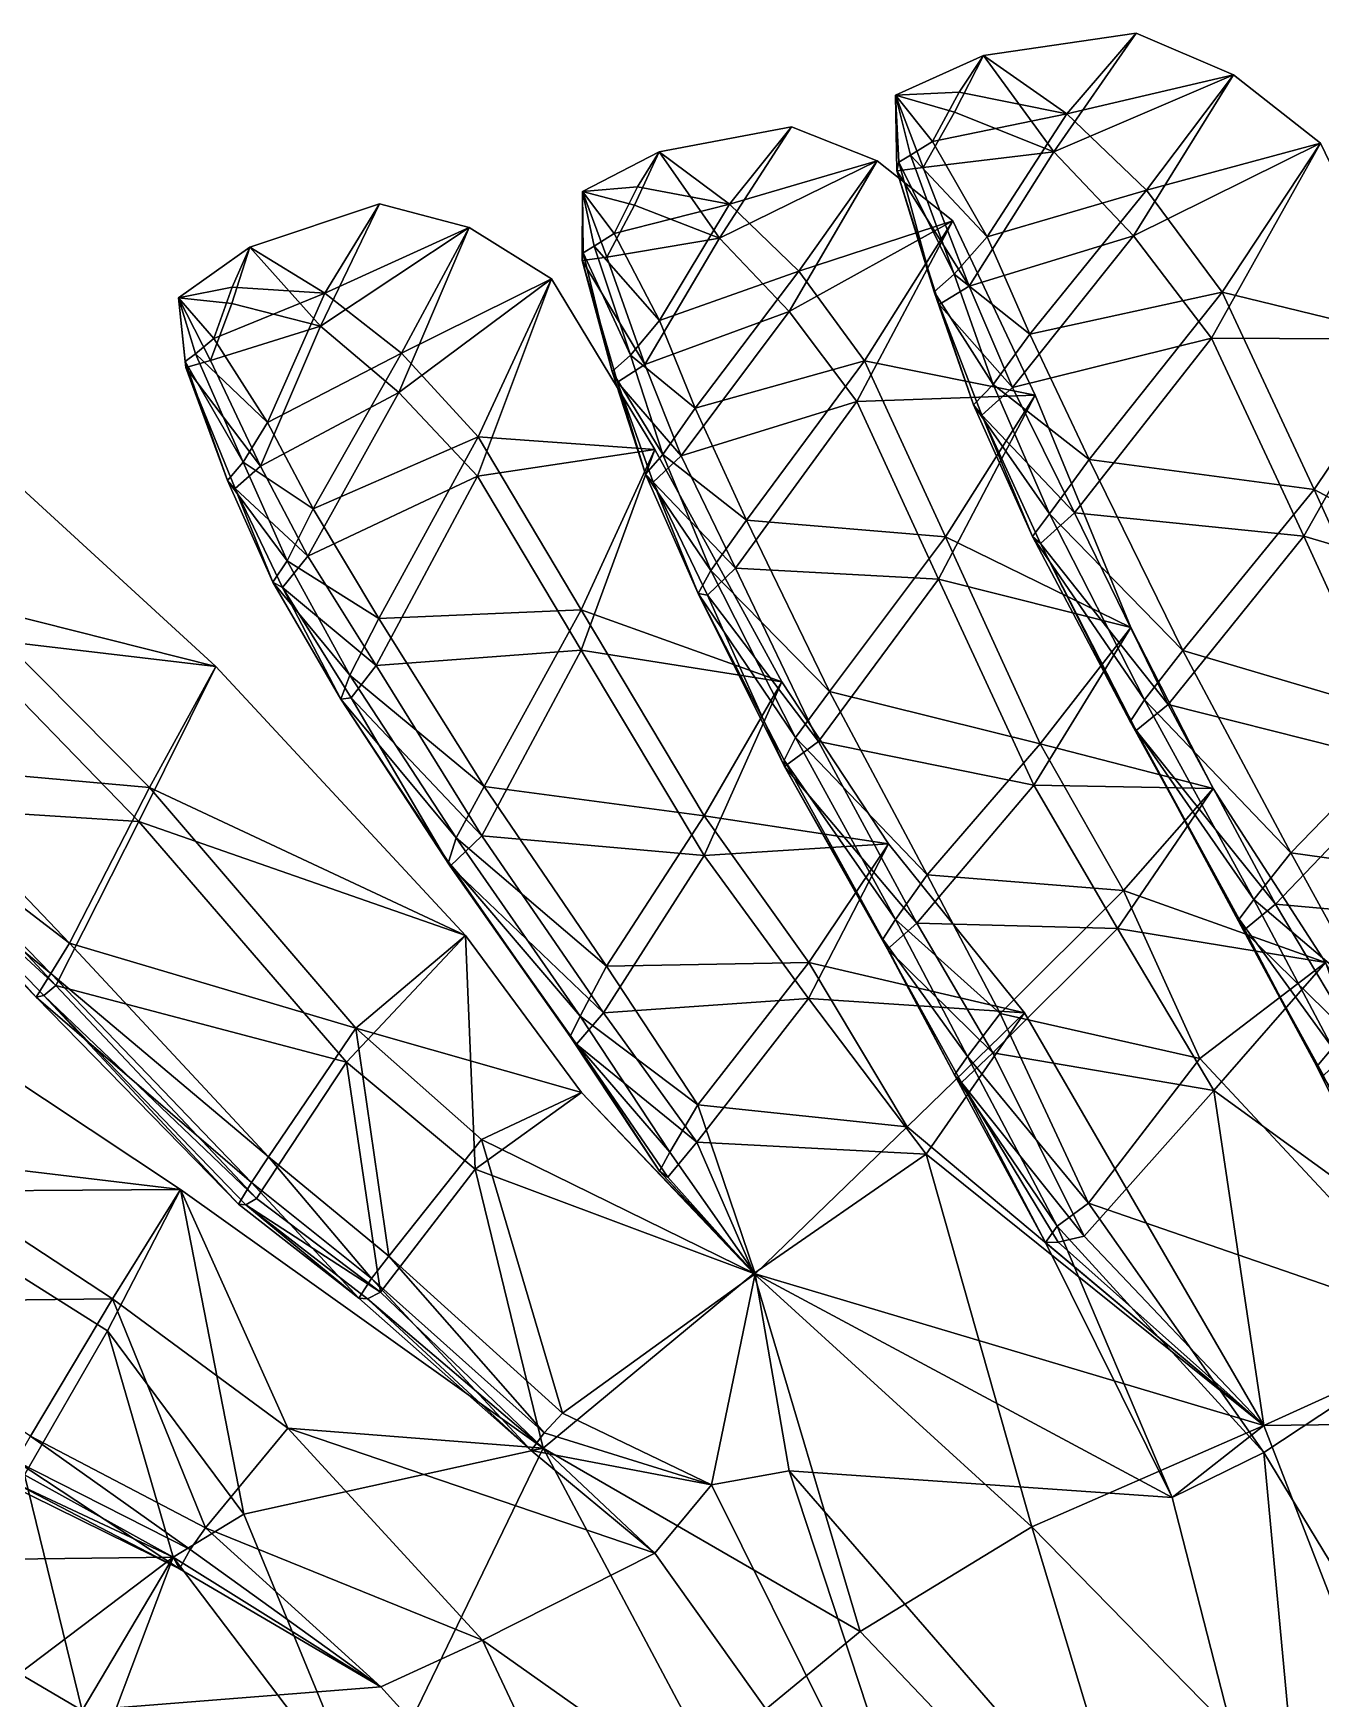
# Model space of a CAD drawing. Extents: x -0.74 to 0.74, y -0.18 to 0.32.
# Drawn here: x -0.541 to -0.4062, y -0.0085 to 0.1658 of the extents above; entities that cross this region are included whole.
import ezdxf

# ---------------------------------------------------------------- set-up
doc = ezdxf.new("R2010")
doc.units = 0
doc.layers.add('EAGLE_$$LWO', color=1, linetype='CONTINUOUS')

msp = doc.modelspace()

# ---------------------------------------------------------------- linework, layer by layer
at = {"layer": 'EAGLE_$$LWO'}
for points in [[(-0.43419, 0.15338, 0.17864), (-0.42557, 0.16577, 0.17771), (-0.44156, 0.16345, 0.1793)], [(-0.44156, 0.16345, 0.1793), (-0.42557, 0.16577, 0.17771), (-0.43282, 0.15735, 0.17408)], [(-0.41538, 0.16143, 0.17561), (-0.42557, 0.16577, 0.17771), (-0.43419, 0.15338, 0.17864)], [(-0.43282, 0.15735, 0.17408), (-0.42557, 0.16577, 0.17771), (-0.41538, 0.16143, 0.17561)], [(-0.45077, 0.15929, 0.17908), (-0.44459, 0.15751, 0.18024), (-0.44156, 0.16345, 0.1793)], [(-0.45077, 0.15929, 0.17908), (-0.44156, 0.16345, 0.1793), (-0.44409, 0.15962, 0.17672)], [(-0.44459, 0.15751, 0.18024), (-0.43419, 0.15338, 0.17864), (-0.44156, 0.16345, 0.1793)], [(-0.43282, 0.15735, 0.17408), (-0.44409, 0.15962, 0.17672), (-0.44156, 0.16345, 0.1793)], [(-0.43419, 0.15338, 0.17864), (-0.42584, 0.14458, 0.1761), (-0.41538, 0.16143, 0.17561)], [(-0.4245, 0.14936, 0.17115), (-0.43282, 0.15735, 0.17408), (-0.41538, 0.16143, 0.17561)], [(-0.40626, 0.15427, 0.17339), (-0.41538, 0.16143, 0.17561), (-0.42584, 0.14458, 0.1761)], [(-0.4245, 0.14936, 0.17115), (-0.41538, 0.16143, 0.17561), (-0.40626, 0.15427, 0.17339)], [(-0.45077, 0.15929, 0.17908), (-0.44409, 0.15962, 0.17672), (-0.44689, 0.15444, 0.17549)], [(-0.45061, 0.15139, 0.17839), (-0.45077, 0.15929, 0.17908), (-0.45042, 0.15229, 0.17641)], [(-0.44786, 0.15171, 0.17938), (-0.45077, 0.15929, 0.17908), (-0.45061, 0.15139, 0.17839)], [(-0.45077, 0.15929, 0.17908), (-0.44786, 0.15171, 0.17938), (-0.44459, 0.15751, 0.18024)], [(-0.45077, 0.15929, 0.17908), (-0.44917, 0.15301, 0.17569), (-0.45042, 0.15229, 0.17641)], [(-0.45077, 0.15929, 0.17908), (-0.44689, 0.15444, 0.17549), (-0.44917, 0.15301, 0.17569)], [(-0.44409, 0.15962, 0.17672), (-0.43282, 0.15735, 0.17408), (-0.44689, 0.15444, 0.17549)], [(-0.43419, 0.15338, 0.17864), (-0.44459, 0.15751, 0.18024), (-0.44786, 0.15171, 0.17938)], [(-0.43282, 0.15735, 0.17408), (-0.44115, 0.14447, 0.1716), (-0.44689, 0.15444, 0.17549)], [(-0.44115, 0.14447, 0.1716), (-0.43282, 0.15735, 0.17408), (-0.4245, 0.14936, 0.17115)], [(-0.46919, 0.14433, 0.18744), (-0.46166, 0.15599, 0.18657), (-0.47551, 0.15335, 0.18785)], [(-0.47551, 0.15335, 0.18785), (-0.46166, 0.15599, 0.18657), (-0.46814, 0.14788, 0.18294)], [(-0.45269, 0.15242, 0.18473), (-0.46166, 0.15599, 0.18657), (-0.46919, 0.14433, 0.18744)], [(-0.46814, 0.14788, 0.18294), (-0.46166, 0.15599, 0.18657), (-0.45269, 0.15242, 0.18473)], [(-0.44689, 0.15444, 0.17549), (-0.44115, 0.14447, 0.1716), (-0.44917, 0.15301, 0.17569)], [(-0.44786, 0.15171, 0.17938), (-0.44304, 0.1393, 0.17663), (-0.43419, 0.15338, 0.17864)], [(-0.42584, 0.14458, 0.1761), (-0.43419, 0.15338, 0.17864), (-0.44304, 0.1393, 0.17663)], [(-0.42584, 0.14458, 0.1761), (-0.41768, 0.13388, 0.17336), (-0.40626, 0.15427, 0.17339)], [(-0.41657, 0.13869, 0.16858), (-0.4245, 0.14936, 0.17115), (-0.40626, 0.15427, 0.17339)], [(-0.39635, 0.13375, 0.16893), (-0.40626, 0.15427, 0.17339), (-0.41768, 0.13388, 0.17336)], [(-0.41657, 0.13869, 0.16858), (-0.40626, 0.15427, 0.17339), (-0.39635, 0.13375, 0.16893)], [(-0.48353, 0.14923, 0.18754), (-0.47809, 0.14777, 0.18877), (-0.47551, 0.15335, 0.18785)], [(-0.48353, 0.14923, 0.18754), (-0.47551, 0.15335, 0.18785), (-0.47776, 0.14969, 0.1853)], [(-0.47809, 0.14777, 0.18877), (-0.46919, 0.14433, 0.18744), (-0.47551, 0.15335, 0.18785)], [(-0.46814, 0.14788, 0.18294), (-0.47776, 0.14969, 0.1853), (-0.47551, 0.15335, 0.18785)], [(-0.46919, 0.14433, 0.18744), (-0.4619, 0.13666, 0.18517), (-0.45269, 0.15242, 0.18473)], [(-0.46089, 0.14089, 0.1803), (-0.46814, 0.14788, 0.18294), (-0.45269, 0.15242, 0.18473)], [(-0.44476, 0.14616, 0.1827), (-0.45269, 0.15242, 0.18473), (-0.4619, 0.13666, 0.18517)], [(-0.46089, 0.14089, 0.1803), (-0.45269, 0.15242, 0.18473), (-0.44476, 0.14616, 0.1827)], [(-0.45061, 0.15139, 0.17839), (-0.45042, 0.15229, 0.17641), (-0.4467, 0.13873, 0.17266)], [(-0.44304, 0.1393, 0.17663), (-0.44786, 0.15171, 0.17938), (-0.45061, 0.15139, 0.17839)], [(-0.44917, 0.15301, 0.17569), (-0.44461, 0.14055, 0.17154), (-0.45042, 0.15229, 0.17641)], [(-0.44461, 0.14055, 0.17154), (-0.4467, 0.13873, 0.17266), (-0.45042, 0.15229, 0.17641)], [(-0.44115, 0.14447, 0.1716), (-0.44461, 0.14055, 0.17154), (-0.44917, 0.15301, 0.17569)], [(-0.4467, 0.13873, 0.17266), (-0.44618, 0.1374, 0.17496), (-0.45061, 0.15139, 0.17839)], [(-0.44618, 0.1374, 0.17496), (-0.44304, 0.1393, 0.17663), (-0.45061, 0.15139, 0.17839)], [(-0.48354, 0.14199, 0.18698), (-0.48353, 0.14923, 0.18754), (-0.48344, 0.14279, 0.18502)], [(-0.48097, 0.14234, 0.18793), (-0.48353, 0.14923, 0.18754), (-0.48354, 0.14199, 0.18698)], [(-0.48353, 0.14923, 0.18754), (-0.47776, 0.14969, 0.1853), (-0.48022, 0.14481, 0.18409)], [(-0.48353, 0.14923, 0.18754), (-0.48097, 0.14234, 0.18793), (-0.47809, 0.14777, 0.18877)], [(-0.48353, 0.14923, 0.18754), (-0.48229, 0.14349, 0.1843), (-0.48344, 0.14279, 0.18502)], [(-0.48353, 0.14923, 0.18754), (-0.48022, 0.14481, 0.18409), (-0.48229, 0.14349, 0.1843)], [(-0.47776, 0.14969, 0.1853), (-0.46814, 0.14788, 0.18294), (-0.48022, 0.14481, 0.18409)], [(-0.4367, 0.13427, 0.16888), (-0.44115, 0.14447, 0.1716), (-0.4245, 0.14936, 0.17115)], [(-0.4367, 0.13427, 0.16888), (-0.4245, 0.14936, 0.17115), (-0.41657, 0.13869, 0.16858)], [(-0.51093, 0.13513, 0.19316), (-0.50476, 0.14794, 0.1912), (-0.51833, 0.14339, 0.19285)], [(-0.51833, 0.14339, 0.19285), (-0.50476, 0.14794, 0.1912), (-0.51049, 0.13856, 0.18838)], [(-0.49538, 0.14544, 0.18958), (-0.50476, 0.14794, 0.1912), (-0.51093, 0.13513, 0.19316)], [(-0.51049, 0.13856, 0.18838), (-0.50476, 0.14794, 0.1912), (-0.49538, 0.14544, 0.18958)], [(-0.46919, 0.14433, 0.18744), (-0.47809, 0.14777, 0.18877), (-0.48097, 0.14234, 0.18793)], [(-0.46814, 0.14788, 0.18294), (-0.47547, 0.13573, 0.18049), (-0.48022, 0.14481, 0.18409)], [(-0.47547, 0.13573, 0.18049), (-0.46814, 0.14788, 0.18294), (-0.46089, 0.14089, 0.1803)], [(-0.51093, 0.13513, 0.19316), (-0.50273, 0.1282, 0.19151), (-0.49538, 0.14544, 0.18958)], [(-0.50245, 0.13229, 0.18629), (-0.51049, 0.13856, 0.18838), (-0.49538, 0.14544, 0.18958)], [(-0.48677, 0.14009, 0.18804), (-0.49538, 0.14544, 0.18958), (-0.50273, 0.1282, 0.19151)], [(-0.50245, 0.13229, 0.18629), (-0.49538, 0.14544, 0.18958), (-0.48677, 0.14009, 0.18804)], [(-0.48022, 0.14481, 0.18409), (-0.47547, 0.13573, 0.18049), (-0.48229, 0.14349, 0.1843)], [(-0.4619, 0.13666, 0.18517), (-0.45479, 0.12723, 0.18265), (-0.44476, 0.14616, 0.1827)], [(-0.454, 0.13149, 0.17795), (-0.46089, 0.14089, 0.1803), (-0.44476, 0.14616, 0.1827)], [(-0.43614, 0.12789, 0.17846), (-0.44476, 0.14616, 0.1827), (-0.45479, 0.12723, 0.18265)], [(-0.454, 0.13149, 0.17795), (-0.44476, 0.14616, 0.1827), (-0.43614, 0.12789, 0.17846)], [(-0.52582, 0.13809, 0.193), (-0.52022, 0.1375, 0.19428), (-0.51833, 0.14339, 0.19285)], [(-0.52582, 0.13809, 0.193), (-0.51833, 0.14339, 0.19285), (-0.5202, 0.13919, 0.19067)], [(-0.52022, 0.1375, 0.19428), (-0.51093, 0.13513, 0.19316), (-0.51833, 0.14339, 0.19285)], [(-0.51049, 0.13856, 0.18838), (-0.5202, 0.13919, 0.19067), (-0.51833, 0.14339, 0.19285)], [(-0.48229, 0.14349, 0.1843), (-0.47851, 0.13208, 0.18045), (-0.48344, 0.14279, 0.18502)], [(-0.47547, 0.13573, 0.18049), (-0.47851, 0.13208, 0.18045), (-0.48229, 0.14349, 0.1843)], [(-0.48097, 0.14234, 0.18793), (-0.477, 0.1311, 0.18545), (-0.46919, 0.14433, 0.18744)], [(-0.4619, 0.13666, 0.18517), (-0.46919, 0.14433, 0.18744), (-0.477, 0.1311, 0.18545)], [(-0.44461, 0.14055, 0.17154), (-0.44115, 0.14447, 0.1716), (-0.4367, 0.13427, 0.16888)], [(-0.44304, 0.1393, 0.17663), (-0.43852, 0.12869, 0.17405), (-0.42584, 0.14458, 0.1761)], [(-0.41768, 0.13388, 0.17336), (-0.42584, 0.14458, 0.1761), (-0.43852, 0.12869, 0.17405)], [(-0.48354, 0.14199, 0.18698), (-0.48344, 0.14279, 0.18502), (-0.48041, 0.13037, 0.18156)], [(-0.477, 0.1311, 0.18545), (-0.48097, 0.14234, 0.18793), (-0.48354, 0.14199, 0.18698)], [(-0.48041, 0.13037, 0.18156), (-0.47985, 0.12925, 0.18384), (-0.48354, 0.14199, 0.18698)], [(-0.47985, 0.12925, 0.18384), (-0.477, 0.1311, 0.18545), (-0.48354, 0.14199, 0.18698)], [(-0.47851, 0.13208, 0.18045), (-0.48041, 0.13037, 0.18156), (-0.48344, 0.14279, 0.18502)], [(-0.50273, 0.1282, 0.19151), (-0.49451, 0.11942, 0.18977), (-0.48677, 0.14009, 0.18804)], [(-0.49444, 0.12353, 0.18473), (-0.50245, 0.13229, 0.18629), (-0.48677, 0.14009, 0.18804)], [(-0.47596, 0.12222, 0.18541), (-0.48677, 0.14009, 0.18804), (-0.49451, 0.11942, 0.18977)], [(-0.49444, 0.12353, 0.18473), (-0.48677, 0.14009, 0.18804), (-0.47596, 0.12222, 0.18541)], [(-0.47174, 0.12653, 0.17802), (-0.47547, 0.13573, 0.18049), (-0.46089, 0.14089, 0.1803)], [(-0.47174, 0.12653, 0.17802), (-0.46089, 0.14089, 0.1803), (-0.454, 0.13149, 0.17795)], [(-0.4467, 0.13873, 0.17266), (-0.44461, 0.14055, 0.17154), (-0.44054, 0.12903, 0.1687)], [(-0.44054, 0.12903, 0.1687), (-0.44461, 0.14055, 0.17154), (-0.4367, 0.13427, 0.16888)], [(-0.52582, 0.13809, 0.193), (-0.5202, 0.13919, 0.19067), (-0.52212, 0.13382, 0.18991)], [(-0.52503, 0.13081, 0.1931), (-0.52582, 0.13809, 0.193), (-0.5251, 0.13143, 0.19109)], [(-0.52247, 0.13153, 0.19396), (-0.52582, 0.13809, 0.193), (-0.52503, 0.13081, 0.1931)], [(-0.52582, 0.13809, 0.193), (-0.52247, 0.13153, 0.19396), (-0.52022, 0.1375, 0.19428)], [(-0.52582, 0.13809, 0.193), (-0.52404, 0.13222, 0.19028), (-0.5251, 0.13143, 0.19109)], [(-0.52582, 0.13809, 0.193), (-0.52212, 0.13382, 0.18991), (-0.52404, 0.13222, 0.19028)], [(-0.5202, 0.13919, 0.19067), (-0.51049, 0.13856, 0.18838), (-0.52212, 0.13382, 0.18991)], [(-0.51049, 0.13856, 0.18838), (-0.51648, 0.12504, 0.1871), (-0.52212, 0.13382, 0.18991)], [(-0.51648, 0.12504, 0.1871), (-0.51049, 0.13856, 0.18838), (-0.50245, 0.13229, 0.18629)], [(-0.44618, 0.1374, 0.17496), (-0.4467, 0.13873, 0.17266), (-0.44258, 0.12688, 0.16995)], [(-0.44258, 0.12688, 0.16995), (-0.4467, 0.13873, 0.17266), (-0.44054, 0.12903, 0.1687)], [(-0.43852, 0.12869, 0.17405), (-0.44304, 0.1393, 0.17663), (-0.44618, 0.1374, 0.17496)], [(-0.43049, 0.12117, 0.16607), (-0.4367, 0.13427, 0.16888), (-0.41657, 0.13869, 0.16858)], [(-0.43049, 0.12117, 0.16607), (-0.41657, 0.13869, 0.16858), (-0.40693, 0.11804, 0.16429)], [(-0.40693, 0.11804, 0.16429), (-0.41657, 0.13869, 0.16858), (-0.39635, 0.13375, 0.16893)], [(-0.51093, 0.13513, 0.19316), (-0.52022, 0.1375, 0.19428), (-0.52247, 0.13153, 0.19396)], [(-0.477, 0.1311, 0.18545), (-0.47319, 0.12157, 0.1831), (-0.4619, 0.13666, 0.18517)], [(-0.45479, 0.12723, 0.18265), (-0.4619, 0.13666, 0.18517), (-0.47319, 0.12157, 0.1831)], [(-0.44258, 0.12688, 0.16995), (-0.44172, 0.12581, 0.17233), (-0.44618, 0.1374, 0.17496)], [(-0.44172, 0.12581, 0.17233), (-0.43852, 0.12869, 0.17405), (-0.44618, 0.1374, 0.17496)], [(-0.52247, 0.13153, 0.19396), (-0.51721, 0.12046, 0.19245), (-0.51093, 0.13513, 0.19316)], [(-0.50273, 0.1282, 0.19151), (-0.51093, 0.13513, 0.19316), (-0.51721, 0.12046, 0.19245)], [(-0.47851, 0.13208, 0.18045), (-0.47547, 0.13573, 0.18049), (-0.47174, 0.12653, 0.17802)], [(-0.44054, 0.12903, 0.1687), (-0.4367, 0.13427, 0.16888), (-0.43049, 0.12117, 0.16607)], [(-0.52212, 0.13382, 0.18991), (-0.51648, 0.12504, 0.1871), (-0.52404, 0.13222, 0.19028)], [(-0.43852, 0.12869, 0.17405), (-0.43202, 0.11559, 0.17119), (-0.41768, 0.13388, 0.17336)], [(-0.40803, 0.11315, 0.16898), (-0.41768, 0.13388, 0.17336), (-0.43202, 0.11559, 0.17119)], [(-0.41768, 0.13388, 0.17336), (-0.40803, 0.11315, 0.16898), (-0.39635, 0.13375, 0.16893)], [(-0.38523, 0.10643, 0.1635), (-0.39635, 0.13375, 0.16893), (-0.40803, 0.11315, 0.16898)], [(-0.40693, 0.11804, 0.16429), (-0.39635, 0.13375, 0.16893), (-0.38523, 0.10643, 0.1635)], [(-0.52404, 0.13222, 0.19028), (-0.51905, 0.12091, 0.18741), (-0.5251, 0.13143, 0.19109)], [(-0.52503, 0.13081, 0.1931), (-0.5251, 0.13143, 0.19109), (-0.52069, 0.11899, 0.18872)], [(-0.51905, 0.12091, 0.18741), (-0.52069, 0.11899, 0.18872), (-0.5251, 0.13143, 0.19109)], [(-0.51721, 0.12046, 0.19245), (-0.52247, 0.13153, 0.19396), (-0.52503, 0.13081, 0.1931)], [(-0.52069, 0.11899, 0.18872), (-0.51989, 0.11813, 0.19107), (-0.52503, 0.13081, 0.1931)], [(-0.51989, 0.11813, 0.19107), (-0.51721, 0.12046, 0.19245), (-0.52503, 0.13081, 0.1931)], [(-0.51648, 0.12504, 0.1871), (-0.51905, 0.12091, 0.18741), (-0.52404, 0.13222, 0.19028)], [(-0.5117, 0.116, 0.18541), (-0.51648, 0.12504, 0.1871), (-0.50245, 0.13229, 0.18629)], [(-0.5117, 0.116, 0.18541), (-0.50245, 0.13229, 0.18629), (-0.49444, 0.12353, 0.18473)], [(-0.48041, 0.13037, 0.18156), (-0.47851, 0.13208, 0.18045), (-0.4751, 0.12169, 0.17785)], [(-0.47319, 0.12157, 0.1831), (-0.477, 0.1311, 0.18545), (-0.47985, 0.12925, 0.18384)], [(-0.4751, 0.12169, 0.17785), (-0.47851, 0.13208, 0.18045), (-0.47174, 0.12653, 0.17802)], [(-0.46636, 0.11482, 0.17544), (-0.47174, 0.12653, 0.17802), (-0.454, 0.13149, 0.17795)], [(-0.46636, 0.11482, 0.17544), (-0.454, 0.13149, 0.17795), (-0.44554, 0.11309, 0.17388)], [(-0.44554, 0.11309, 0.17388), (-0.454, 0.13149, 0.17795), (-0.43614, 0.12789, 0.17846)], [(-0.47985, 0.12925, 0.18384), (-0.48041, 0.13037, 0.18156), (-0.47694, 0.11964, 0.17913)], [(-0.47694, 0.11964, 0.17913), (-0.48041, 0.13037, 0.18156), (-0.4751, 0.12169, 0.17785)], [(-0.47694, 0.11964, 0.17913), (-0.47612, 0.1188, 0.18142), (-0.47985, 0.12925, 0.18384)], [(-0.47612, 0.1188, 0.18142), (-0.47319, 0.12157, 0.1831), (-0.47985, 0.12925, 0.18384)], [(-0.44258, 0.12688, 0.16995), (-0.44054, 0.12903, 0.1687), (-0.43463, 0.11549, 0.16586)], [(-0.43463, 0.11549, 0.16586), (-0.44054, 0.12903, 0.1687), (-0.43049, 0.12117, 0.16607)], [(-0.51721, 0.12046, 0.19245), (-0.51227, 0.11106, 0.19092), (-0.50273, 0.1282, 0.19151)], [(-0.49451, 0.11942, 0.18977), (-0.50273, 0.1282, 0.19151), (-0.51227, 0.11106, 0.19092)], [(-0.47319, 0.12157, 0.1831), (-0.46751, 0.10981, 0.18046), (-0.45479, 0.12723, 0.18265)], [(-0.44627, 0.10866, 0.1785), (-0.45479, 0.12723, 0.18265), (-0.46751, 0.10981, 0.18046)], [(-0.45479, 0.12723, 0.18265), (-0.44627, 0.10866, 0.1785), (-0.43614, 0.12789, 0.17846)], [(-0.42612, 0.10358, 0.1731), (-0.43614, 0.12789, 0.17846), (-0.44627, 0.10866, 0.1785)], [(-0.44554, 0.11309, 0.17388), (-0.43614, 0.12789, 0.17846), (-0.42612, 0.10358, 0.1731)], [(-0.43202, 0.11559, 0.17119), (-0.43852, 0.12869, 0.17405), (-0.44172, 0.12581, 0.17233)], [(-0.4751, 0.12169, 0.17785), (-0.47174, 0.12653, 0.17802), (-0.46636, 0.11482, 0.17544)], [(-0.44172, 0.12581, 0.17233), (-0.44258, 0.12688, 0.16995), (-0.4364, 0.11313, 0.16709)], [(-0.4364, 0.11313, 0.16709), (-0.44258, 0.12688, 0.16995), (-0.43463, 0.11549, 0.16586)], [(-0.4364, 0.11313, 0.16709), (-0.43558, 0.11237, 0.16951), (-0.44172, 0.12581, 0.17233)], [(-0.43558, 0.11237, 0.16951), (-0.43202, 0.11559, 0.17119), (-0.44172, 0.12581, 0.17233)], [(-0.51905, 0.12091, 0.18741), (-0.51648, 0.12504, 0.1871), (-0.5117, 0.116, 0.18541)], [(-0.50483, 0.10455, 0.18383), (-0.5117, 0.116, 0.18541), (-0.49444, 0.12353, 0.18473)], [(-0.50483, 0.10455, 0.18383), (-0.49444, 0.12353, 0.18473), (-0.48366, 0.10545, 0.18226)], [(-0.49451, 0.11942, 0.18977), (-0.48367, 0.10121, 0.18723), (-0.47596, 0.12222, 0.18541)], [(-0.48366, 0.10545, 0.18226), (-0.49444, 0.12353, 0.18473), (-0.47596, 0.12222, 0.18541)], [(-0.46266, 0.09789, 0.18226), (-0.47596, 0.12222, 0.18541), (-0.48367, 0.10121, 0.18723)], [(-0.48366, 0.10545, 0.18226), (-0.47596, 0.12222, 0.18541), (-0.46266, 0.09789, 0.18226)], [(-0.52069, 0.11899, 0.18872), (-0.51905, 0.12091, 0.18741), (-0.51442, 0.11058, 0.18572)], [(-0.51227, 0.11106, 0.19092), (-0.51721, 0.12046, 0.19245), (-0.51989, 0.11813, 0.19107)], [(-0.51442, 0.11058, 0.18572), (-0.51905, 0.12091, 0.18741), (-0.5117, 0.116, 0.18541)], [(-0.47694, 0.11964, 0.17913), (-0.4751, 0.12169, 0.17785), (-0.47008, 0.10954, 0.17528)], [(-0.46751, 0.10981, 0.18046), (-0.47319, 0.12157, 0.1831), (-0.47612, 0.1188, 0.18142)], [(-0.47008, 0.10954, 0.17528), (-0.4751, 0.12169, 0.17785), (-0.46636, 0.11482, 0.17544)], [(-0.43463, 0.11549, 0.16586), (-0.43049, 0.12117, 0.16607), (-0.42068, 0.10119, 0.16197)], [(-0.42068, 0.10119, 0.16197), (-0.43049, 0.12117, 0.16607), (-0.40693, 0.11804, 0.16429)], [(-0.52189, 0.09951, 0.19739), (-0.54259, 0.1185, 0.20507), (-0.5488, 0.10269, 0.20157)], [(-0.54793, 0.10608, 0.19857), (-0.54259, 0.1185, 0.20507), (-0.52189, 0.09951, 0.19739)], [(-0.51989, 0.11813, 0.19107), (-0.52069, 0.11899, 0.18872), (-0.51593, 0.10833, 0.18722)], [(-0.51593, 0.10833, 0.18722), (-0.52069, 0.11899, 0.18872), (-0.51442, 0.11058, 0.18572)], [(-0.51227, 0.11106, 0.19092), (-0.5051, 0.0996, 0.18927), (-0.49451, 0.11942, 0.18977)], [(-0.48367, 0.10121, 0.18723), (-0.49451, 0.11942, 0.18977), (-0.5051, 0.0996, 0.18927)], [(-0.47612, 0.1188, 0.18142), (-0.47694, 0.11964, 0.17913), (-0.47141, 0.10714, 0.17681)], [(-0.47141, 0.10714, 0.17681), (-0.47694, 0.11964, 0.17913), (-0.47008, 0.10954, 0.17528)], [(-0.47141, 0.10714, 0.17681), (-0.47044, 0.10696, 0.17912), (-0.47612, 0.1188, 0.18142)], [(-0.47044, 0.10696, 0.17912), (-0.46751, 0.10981, 0.18046), (-0.47612, 0.1188, 0.18142)], [(-0.51593, 0.10833, 0.18722), (-0.51491, 0.10778, 0.18954), (-0.51989, 0.11813, 0.19107)], [(-0.51491, 0.10778, 0.18954), (-0.51227, 0.11106, 0.19092), (-0.51989, 0.11813, 0.19107)], [(-0.42068, 0.10119, 0.16197), (-0.40693, 0.11804, 0.16429), (-0.39593, 0.09385, 0.15943)], [(-0.39593, 0.09385, 0.15943), (-0.40693, 0.11804, 0.16429), (-0.38523, 0.10643, 0.1635)], [(-0.51442, 0.11058, 0.18572), (-0.5117, 0.116, 0.18541), (-0.50483, 0.10455, 0.18383)], [(-0.4364, 0.11313, 0.16709), (-0.43463, 0.11549, 0.16586), (-0.4247, 0.09601, 0.16185)], [(-0.4222, 0.09555, 0.16704), (-0.43202, 0.11559, 0.17119), (-0.43558, 0.11237, 0.16951)], [(-0.42068, 0.10119, 0.16197), (-0.4247, 0.09601, 0.16185), (-0.43463, 0.11549, 0.16586)], [(-0.43202, 0.11559, 0.17119), (-0.4222, 0.09555, 0.16704), (-0.40803, 0.11315, 0.16898)], [(-0.47008, 0.10954, 0.17528), (-0.46636, 0.11482, 0.17544), (-0.45768, 0.0969, 0.17159)], [(-0.45768, 0.0969, 0.17159), (-0.46636, 0.11482, 0.17544), (-0.44554, 0.11309, 0.17388)], [(-0.45768, 0.0969, 0.17159), (-0.44554, 0.11309, 0.17388), (-0.43561, 0.09142, 0.16907)], [(-0.43561, 0.09142, 0.16907), (-0.44554, 0.11309, 0.17388), (-0.42612, 0.10358, 0.1731)], [(-0.4247, 0.09601, 0.16185), (-0.4262, 0.09375, 0.16302), (-0.4364, 0.11313, 0.16709)], [(-0.43558, 0.11237, 0.16951), (-0.4364, 0.11313, 0.16709), (-0.4262, 0.09375, 0.16302)], [(-0.42556, 0.09283, 0.16546), (-0.43558, 0.11237, 0.16951), (-0.4262, 0.09375, 0.16302)], [(-0.43558, 0.11237, 0.16951), (-0.42556, 0.09283, 0.16546), (-0.4222, 0.09555, 0.16704)], [(-0.39705, 0.08918, 0.16404), (-0.40803, 0.11315, 0.16898), (-0.4222, 0.09555, 0.16704)], [(-0.40803, 0.11315, 0.16898), (-0.39705, 0.08918, 0.16404), (-0.38523, 0.10643, 0.1635)], [(-0.51593, 0.10833, 0.18722), (-0.51442, 0.11058, 0.18572), (-0.50786, 0.09861, 0.1842)], [(-0.5051, 0.0996, 0.18927), (-0.51227, 0.11106, 0.19092), (-0.51491, 0.10778, 0.18954)], [(-0.50786, 0.09861, 0.1842), (-0.51442, 0.11058, 0.18572), (-0.50483, 0.10455, 0.18383)], [(-0.45882, 0.09165, 0.17651), (-0.46751, 0.10981, 0.18046), (-0.47044, 0.10696, 0.17912)], [(-0.46751, 0.10981, 0.18046), (-0.45882, 0.09165, 0.17651), (-0.44627, 0.10866, 0.1785)], [(-0.51491, 0.10778, 0.18954), (-0.51593, 0.10833, 0.18722), (-0.5088, 0.0961, 0.18596)], [(-0.5088, 0.0961, 0.18596), (-0.51593, 0.10833, 0.18722), (-0.50786, 0.09861, 0.1842)], [(-0.47141, 0.10714, 0.17681), (-0.47008, 0.10954, 0.17528), (-0.46122, 0.09209, 0.17151)], [(-0.45768, 0.0969, 0.17159), (-0.46122, 0.09209, 0.17151), (-0.47008, 0.10954, 0.17528)], [(-0.43626, 0.08708, 0.17361), (-0.44627, 0.10866, 0.1785), (-0.45882, 0.09165, 0.17651)], [(-0.44627, 0.10866, 0.1785), (-0.43626, 0.08708, 0.17361), (-0.42612, 0.10358, 0.1731)], [(-0.5088, 0.0961, 0.18596), (-0.50772, 0.09624, 0.18824), (-0.51491, 0.10778, 0.18954)], [(-0.50772, 0.09624, 0.18824), (-0.5051, 0.0996, 0.18927), (-0.51491, 0.10778, 0.18954)], [(-0.46122, 0.09209, 0.17151), (-0.46242, 0.08971, 0.17231), (-0.47141, 0.10714, 0.17681)], [(-0.47141, 0.10714, 0.17681), (-0.46242, 0.08971, 0.17231), (-0.46236, 0.08905, 0.17481)], [(-0.46236, 0.08905, 0.17481), (-0.47044, 0.10696, 0.17912), (-0.47141, 0.10714, 0.17681)], [(-0.47044, 0.10696, 0.17912), (-0.46236, 0.08905, 0.17481), (-0.45882, 0.09165, 0.17651)], [(-0.55502, 0.08918, 0.19322), (-0.54793, 0.10608, 0.19857), (-0.52883, 0.08685, 0.19235)], [(-0.52883, 0.08685, 0.19235), (-0.54793, 0.10608, 0.19857), (-0.52189, 0.09951, 0.19739)], [(-0.49381, 0.08697, 0.18152), (-0.50483, 0.10455, 0.18383), (-0.48366, 0.10545, 0.18226)], [(-0.49381, 0.08697, 0.18152), (-0.48366, 0.10545, 0.18226), (-0.47077, 0.08387, 0.17944)], [(-0.47077, 0.08387, 0.17944), (-0.48366, 0.10545, 0.18226), (-0.46266, 0.09789, 0.18226)], [(-0.50786, 0.09861, 0.1842), (-0.50483, 0.10455, 0.18383), (-0.49381, 0.08697, 0.18152)], [(-0.41749, 0.08675, 0.1689), (-0.42612, 0.10358, 0.1731), (-0.43626, 0.08708, 0.17361)], [(-0.43561, 0.09142, 0.16907), (-0.42612, 0.10358, 0.1731), (-0.41749, 0.08675, 0.1689)], [(-0.52996, 0.08329, 0.19557), (-0.5488, 0.10269, 0.20157), (-0.55627, 0.08496, 0.19644)], [(-0.5488, 0.10269, 0.20157), (-0.52996, 0.08329, 0.19557), (-0.52189, 0.09951, 0.19739)], [(-0.5051, 0.0996, 0.18927), (-0.49407, 0.08181, 0.18686), (-0.48367, 0.10121, 0.18723)], [(-0.47078, 0.07975, 0.18431), (-0.48367, 0.10121, 0.18723), (-0.49407, 0.08181, 0.18686)], [(-0.48367, 0.10121, 0.18723), (-0.47078, 0.07975, 0.18431), (-0.46266, 0.09789, 0.18226)], [(-0.4247, 0.09601, 0.16185), (-0.42068, 0.10119, 0.16197), (-0.40937, 0.08001, 0.15731)], [(-0.40937, 0.08001, 0.15731), (-0.42068, 0.10119, 0.16197), (-0.39593, 0.09385, 0.15943)], [(-0.49578, 0.07138, 0.19058), (-0.52189, 0.09951, 0.19739), (-0.52996, 0.08329, 0.19557)], [(-0.52883, 0.08685, 0.19235), (-0.52189, 0.09951, 0.19739), (-0.49578, 0.07138, 0.19058)], [(-0.49407, 0.08181, 0.18686), (-0.5051, 0.0996, 0.18927), (-0.50772, 0.09624, 0.18824)], [(-0.5088, 0.0961, 0.18596), (-0.50786, 0.09861, 0.1842), (-0.49673, 0.08157, 0.1819)], [(-0.49381, 0.08697, 0.18152), (-0.49673, 0.08157, 0.1819), (-0.50786, 0.09861, 0.1842)], [(-0.45149, 0.08094, 0.17975), (-0.46266, 0.09789, 0.18226), (-0.47078, 0.07975, 0.18431)], [(-0.47077, 0.08387, 0.17944), (-0.46266, 0.09789, 0.18226), (-0.45149, 0.08094, 0.17975)], [(-0.49736, 0.07861, 0.18545), (-0.50772, 0.09624, 0.18824), (-0.5088, 0.0961, 0.18596)], [(-0.49673, 0.08157, 0.1819), (-0.49756, 0.07903, 0.18292), (-0.5088, 0.0961, 0.18596)], [(-0.5088, 0.0961, 0.18596), (-0.49756, 0.07903, 0.18292), (-0.49736, 0.07861, 0.18545)], [(-0.50772, 0.09624, 0.18824), (-0.49736, 0.07861, 0.18545), (-0.49407, 0.08181, 0.18686)], [(-0.46122, 0.09209, 0.17151), (-0.45768, 0.0969, 0.17159), (-0.44743, 0.07772, 0.16702)], [(-0.44743, 0.07772, 0.16702), (-0.45768, 0.0969, 0.17159), (-0.43561, 0.09142, 0.16907)], [(-0.4262, 0.09375, 0.16302), (-0.4247, 0.09601, 0.16185), (-0.41325, 0.07512, 0.15703)], [(-0.40937, 0.08001, 0.15731), (-0.41325, 0.07512, 0.15703), (-0.4247, 0.09601, 0.16185)], [(-0.41097, 0.07464, 0.16235), (-0.4222, 0.09555, 0.16704), (-0.42556, 0.09283, 0.16546)], [(-0.4222, 0.09555, 0.16704), (-0.41097, 0.07464, 0.16235), (-0.39705, 0.08918, 0.16404)], [(-0.41325, 0.07512, 0.15703), (-0.4148, 0.07308, 0.1581), (-0.4262, 0.09375, 0.16302)], [(-0.42556, 0.09283, 0.16546), (-0.4262, 0.09375, 0.16302), (-0.4148, 0.07308, 0.1581)], [(-0.41434, 0.07188, 0.16041), (-0.42556, 0.09283, 0.16546), (-0.4148, 0.07308, 0.1581)], [(-0.42556, 0.09283, 0.16546), (-0.41434, 0.07188, 0.16041), (-0.41097, 0.07464, 0.16235)], [(-0.40937, 0.08001, 0.15731), (-0.39593, 0.09385, 0.15943), (-0.38647, 0.0768, 0.15544)], [(-0.46242, 0.08971, 0.17231), (-0.46122, 0.09209, 0.17151), (-0.45075, 0.07305, 0.16673)], [(-0.44853, 0.07266, 0.17198), (-0.45882, 0.09165, 0.17651), (-0.46236, 0.08905, 0.17481)], [(-0.44743, 0.07772, 0.16702), (-0.45075, 0.07305, 0.16673), (-0.46122, 0.09209, 0.17151)], [(-0.45882, 0.09165, 0.17651), (-0.44853, 0.07266, 0.17198), (-0.43626, 0.08708, 0.17361)], [(-0.44743, 0.07772, 0.16702), (-0.43561, 0.09142, 0.16907), (-0.42689, 0.07608, 0.16493)], [(-0.41749, 0.08675, 0.1689), (-0.42689, 0.07608, 0.16493), (-0.43561, 0.09142, 0.16907)], [(-0.5571, 0.08581, 0.1927), (-0.55502, 0.08918, 0.19322), (-0.53721, 0.07057, 0.18802)], [(-0.53721, 0.07057, 0.18802), (-0.55502, 0.08918, 0.19322), (-0.52883, 0.08685, 0.19235)], [(-0.45075, 0.07305, 0.16673), (-0.45209, 0.07099, 0.1679), (-0.46242, 0.08971, 0.17231)], [(-0.46236, 0.08905, 0.17481), (-0.46242, 0.08971, 0.17231), (-0.45209, 0.07099, 0.1679)], [(-0.45158, 0.06993, 0.17016), (-0.46236, 0.08905, 0.17481), (-0.45209, 0.07099, 0.1679)], [(-0.46236, 0.08905, 0.17481), (-0.45158, 0.06993, 0.17016), (-0.44853, 0.07266, 0.17198)], [(-0.38756, 0.07254, 0.16007), (-0.39705, 0.08918, 0.16404), (-0.41097, 0.07464, 0.16235)], [(-0.55871, 0.08336, 0.19298), (-0.5571, 0.08581, 0.1927), (-0.53917, 0.06738, 0.1876)], [(-0.53721, 0.07057, 0.18802), (-0.53917, 0.06738, 0.1876), (-0.5571, 0.08581, 0.1927)], [(-0.53721, 0.07057, 0.18802), (-0.52883, 0.08685, 0.19235), (-0.50726, 0.06165, 0.18646)], [(-0.50726, 0.06165, 0.18646), (-0.52883, 0.08685, 0.19235), (-0.49578, 0.07138, 0.19058)], [(-0.49673, 0.08157, 0.1819), (-0.49381, 0.08697, 0.18152), (-0.48099, 0.06814, 0.17868)], [(-0.48099, 0.06814, 0.17868), (-0.49381, 0.08697, 0.18152), (-0.47077, 0.08387, 0.17944)], [(-0.42753, 0.0721, 0.16946), (-0.43626, 0.08708, 0.17361), (-0.44853, 0.07266, 0.17198)], [(-0.43626, 0.08708, 0.17361), (-0.42753, 0.0721, 0.16946), (-0.41749, 0.08675, 0.1689)], [(-0.40576, 0.06854, 0.16259), (-0.41749, 0.08675, 0.1689), (-0.42753, 0.0721, 0.16946)], [(-0.42689, 0.07608, 0.16493), (-0.41749, 0.08675, 0.1689), (-0.40576, 0.06854, 0.16259)], [(-0.55772, 0.08365, 0.19498), (-0.55871, 0.08336, 0.19298), (-0.54071, 0.0649, 0.18804)], [(-0.53864, 0.06614, 0.19134), (-0.55627, 0.08496, 0.19644), (-0.55772, 0.08365, 0.19498)], [(-0.53992, 0.06509, 0.18986), (-0.55772, 0.08365, 0.19498), (-0.54071, 0.0649, 0.18804)], [(-0.55772, 0.08365, 0.19498), (-0.53992, 0.06509, 0.18986), (-0.53864, 0.06614, 0.19134)], [(-0.55627, 0.08496, 0.19644), (-0.53864, 0.06614, 0.19134), (-0.52996, 0.08329, 0.19557)], [(-0.48099, 0.06814, 0.17868), (-0.47077, 0.08387, 0.17944), (-0.45983, 0.06855, 0.17685)], [(-0.45149, 0.08094, 0.17975), (-0.45983, 0.06855, 0.17685), (-0.47077, 0.08387, 0.17944)], [(-0.53917, 0.06738, 0.1876), (-0.54071, 0.0649, 0.18804), (-0.55871, 0.08336, 0.19298)], [(-0.50823, 0.05811, 0.18965), (-0.52996, 0.08329, 0.19557), (-0.53864, 0.06614, 0.19134)], [(-0.52996, 0.08329, 0.19557), (-0.50823, 0.05811, 0.18965), (-0.49578, 0.07138, 0.19058)], [(-0.49756, 0.07903, 0.18292), (-0.49673, 0.08157, 0.1819), (-0.48376, 0.06293, 0.17883)], [(-0.48131, 0.06326, 0.18404), (-0.49407, 0.08181, 0.18686), (-0.49736, 0.07861, 0.18545)], [(-0.48099, 0.06814, 0.17868), (-0.48376, 0.06293, 0.17883), (-0.49673, 0.08157, 0.1819)], [(-0.49407, 0.08181, 0.18686), (-0.48131, 0.06326, 0.18404), (-0.47078, 0.07975, 0.18431)], [(-0.47078, 0.07975, 0.18431), (-0.45988, 0.06477, 0.18172), (-0.45149, 0.08094, 0.17975)], [(-0.43725, 0.06328, 0.1746), (-0.45149, 0.08094, 0.17975), (-0.45988, 0.06477, 0.18172)], [(-0.45983, 0.06855, 0.17685), (-0.45149, 0.08094, 0.17975), (-0.43725, 0.06328, 0.1746)], [(-0.48376, 0.06293, 0.17883), (-0.48481, 0.06078, 0.1802), (-0.49756, 0.07903, 0.18292)], [(-0.49736, 0.07861, 0.18545), (-0.49756, 0.07903, 0.18292), (-0.48481, 0.06078, 0.1802)], [(-0.48413, 0.05998, 0.18254), (-0.49736, 0.07861, 0.18545), (-0.48481, 0.06078, 0.1802)], [(-0.49736, 0.07861, 0.18545), (-0.48413, 0.05998, 0.18254), (-0.48131, 0.06326, 0.18404)], [(-0.45988, 0.06477, 0.18172), (-0.47078, 0.07975, 0.18431), (-0.48131, 0.06326, 0.18404)], [(-0.41325, 0.07512, 0.15703), (-0.40937, 0.08001, 0.15731), (-0.40096, 0.06471, 0.15337)], [(-0.38647, 0.0768, 0.15544), (-0.40096, 0.06471, 0.15337), (-0.40937, 0.08001, 0.15731)], [(-0.45075, 0.07305, 0.16673), (-0.44743, 0.07772, 0.16702), (-0.4398, 0.0632, 0.16292)], [(-0.42689, 0.07608, 0.16493), (-0.4398, 0.0632, 0.16292), (-0.44743, 0.07772, 0.16702)], [(-0.4398, 0.0632, 0.16292), (-0.42689, 0.07608, 0.16493), (-0.41889, 0.05848, 0.15994)], [(-0.40576, 0.06854, 0.16259), (-0.41889, 0.05848, 0.15994), (-0.42689, 0.07608, 0.16493)], [(-0.4148, 0.07308, 0.1581), (-0.41325, 0.07512, 0.15703), (-0.40503, 0.05962, 0.15293)], [(-0.40503, 0.05962, 0.15293), (-0.41325, 0.07512, 0.15703), (-0.40096, 0.06471, 0.15337)], [(-0.40232, 0.06013, 0.15845), (-0.41097, 0.07464, 0.16235), (-0.41434, 0.07188, 0.16041)], [(-0.41097, 0.07464, 0.16235), (-0.40232, 0.06013, 0.15845), (-0.38756, 0.07254, 0.16007)], [(-0.45209, 0.07099, 0.1679), (-0.45075, 0.07305, 0.16673), (-0.44323, 0.05869, 0.16261)], [(-0.44056, 0.05909, 0.16793), (-0.44853, 0.07266, 0.17198), (-0.45158, 0.06993, 0.17016)], [(-0.44323, 0.05869, 0.16261), (-0.45075, 0.07305, 0.16673), (-0.4398, 0.0632, 0.16292)], [(-0.44853, 0.07266, 0.17198), (-0.44056, 0.05909, 0.16793), (-0.42753, 0.0721, 0.16946)], [(-0.41745, 0.05515, 0.16441), (-0.42753, 0.0721, 0.16946), (-0.44056, 0.05909, 0.16793)], [(-0.42753, 0.0721, 0.16946), (-0.41745, 0.05515, 0.16441), (-0.40576, 0.06854, 0.16259)], [(-0.40667, 0.05765, 0.15402), (-0.4148, 0.07308, 0.1581), (-0.40503, 0.05962, 0.15293)], [(-0.41434, 0.07188, 0.16041), (-0.4148, 0.07308, 0.1581), (-0.40667, 0.05765, 0.15402)], [(-0.40594, 0.05672, 0.15612), (-0.41434, 0.07188, 0.16041), (-0.40667, 0.05765, 0.15402)], [(-0.41434, 0.07188, 0.16041), (-0.40594, 0.05672, 0.15612), (-0.40232, 0.06013, 0.15845)], [(-0.53917, 0.06738, 0.1876), (-0.53721, 0.07057, 0.18802), (-0.51638, 0.04821, 0.18286)], [(-0.51638, 0.04821, 0.18286), (-0.53721, 0.07057, 0.18802), (-0.50726, 0.06165, 0.18646)], [(-0.49578, 0.07138, 0.19058), (-0.50823, 0.05811, 0.18965), (-0.49477, 0.0469, 0.18482)], [(-0.50726, 0.06165, 0.18646), (-0.49578, 0.07138, 0.19058), (-0.48362, 0.05492, 0.18548)], [(-0.48362, 0.05492, 0.18548), (-0.49578, 0.07138, 0.19058), (-0.49477, 0.0469, 0.18482)], [(-0.44457, 0.05678, 0.16367), (-0.45209, 0.07099, 0.1679), (-0.44323, 0.05869, 0.16261)], [(-0.45158, 0.06993, 0.17016), (-0.45209, 0.07099, 0.1679), (-0.44457, 0.05678, 0.16367)], [(-0.44386, 0.05599, 0.16568), (-0.45158, 0.06993, 0.17016), (-0.44457, 0.05678, 0.16367)], [(-0.45158, 0.06993, 0.17016), (-0.44386, 0.05599, 0.16568), (-0.44056, 0.05909, 0.16793)], [(-0.48376, 0.06293, 0.17883), (-0.48099, 0.06814, 0.17868), (-0.47145, 0.05366, 0.17602)], [(-0.45983, 0.06855, 0.17685), (-0.47145, 0.05366, 0.17602), (-0.48099, 0.06814, 0.17868)], [(-0.47145, 0.05366, 0.17602), (-0.45983, 0.06855, 0.17685), (-0.44955, 0.05135, 0.1731)], [(-0.43725, 0.06328, 0.1746), (-0.44955, 0.05135, 0.1731), (-0.45983, 0.06855, 0.17685)], [(-0.39257, 0.03025, 0.14904), (-0.41889, 0.05848, 0.15994), (-0.40576, 0.06854, 0.16259)], [(-0.38571, 0.03214, 0.15269), (-0.40576, 0.06854, 0.16259), (-0.41745, 0.05515, 0.16441)], [(-0.54071, 0.0649, 0.18804), (-0.53917, 0.06738, 0.1876), (-0.51816, 0.04552, 0.18255)], [(-0.51638, 0.04821, 0.18286), (-0.51816, 0.04552, 0.18255), (-0.53917, 0.06738, 0.1876)], [(-0.53992, 0.06509, 0.18986), (-0.54071, 0.0649, 0.18804), (-0.51953, 0.04324, 0.18316)], [(-0.51816, 0.04552, 0.18255), (-0.51953, 0.04324, 0.18316), (-0.54071, 0.0649, 0.18804)], [(-0.51763, 0.04386, 0.18609), (-0.53864, 0.06614, 0.19134), (-0.53992, 0.06509, 0.18986)], [(-0.51876, 0.04319, 0.18471), (-0.53992, 0.06509, 0.18986), (-0.51953, 0.04324, 0.18316)], [(-0.53992, 0.06509, 0.18986), (-0.51876, 0.04319, 0.18471), (-0.51763, 0.04386, 0.18609)], [(-0.53864, 0.06614, 0.19134), (-0.51763, 0.04386, 0.18609), (-0.50823, 0.05811, 0.18965)], [(-0.48131, 0.06326, 0.18404), (-0.47155, 0.04975, 0.18139), (-0.45988, 0.06477, 0.18172)], [(-0.44754, 0.0485, 0.17771), (-0.45988, 0.06477, 0.18172), (-0.47155, 0.04975, 0.18139)], [(-0.45988, 0.06477, 0.18172), (-0.44754, 0.0485, 0.17771), (-0.43725, 0.06328, 0.1746)], [(-0.48481, 0.06078, 0.1802), (-0.48376, 0.06293, 0.17883), (-0.47438, 0.04868, 0.17613)], [(-0.47155, 0.04975, 0.18139), (-0.48131, 0.06326, 0.18404), (-0.48413, 0.05998, 0.18254)], [(-0.47438, 0.04868, 0.17613), (-0.48376, 0.06293, 0.17883), (-0.47145, 0.05366, 0.17602)], [(-0.4122, 0.02009, 0.16313), (-0.44955, 0.05135, 0.1731), (-0.43725, 0.06328, 0.1746)], [(-0.4122, 0.02009, 0.16313), (-0.43725, 0.06328, 0.1746), (-0.44754, 0.0485, 0.17771)], [(-0.44323, 0.05869, 0.16261), (-0.4398, 0.0632, 0.16292), (-0.43055, 0.04334, 0.1596)], [(-0.41889, 0.05848, 0.15994), (-0.43055, 0.04334, 0.1596), (-0.4398, 0.0632, 0.16292)], [(-0.5038, 0.0378, 0.17725), (-0.51638, 0.04821, 0.18286), (-0.50726, 0.06165, 0.18646)], [(-0.48362, 0.05492, 0.18548), (-0.4941, 0.05, 0.18152), (-0.50726, 0.06165, 0.18646)], [(-0.4941, 0.05, 0.18152), (-0.5038, 0.0378, 0.17725), (-0.50726, 0.06165, 0.18646)], [(-0.52559, 0.04477, 0.19082), (-0.54931, 0.06052, 0.19773), (-0.55637, 0.04458, 0.19606)], [(-0.55565, 0.04839, 0.19299), (-0.54931, 0.06052, 0.19773), (-0.52559, 0.04477, 0.19082)], [(-0.47545, 0.0467, 0.17737), (-0.48481, 0.06078, 0.1802), (-0.47438, 0.04868, 0.17613)], [(-0.48413, 0.05998, 0.18254), (-0.48481, 0.06078, 0.1802), (-0.47545, 0.0467, 0.17737)], [(-0.4746, 0.04608, 0.17955), (-0.48413, 0.05998, 0.18254), (-0.47545, 0.0467, 0.17737)], [(-0.48413, 0.05998, 0.18254), (-0.4746, 0.04608, 0.17955), (-0.47155, 0.04975, 0.18139)], [(-0.40667, 0.05765, 0.15402), (-0.40503, 0.05962, 0.15293), (-0.39751, 0.04308, 0.14911)], [(-0.50823, 0.05811, 0.18965), (-0.51763, 0.04386, 0.18609), (-0.50468, 0.03404, 0.18063)], [(-0.49477, 0.0469, 0.18482), (-0.50823, 0.05811, 0.18965), (-0.50468, 0.03404, 0.18063)], [(-0.44457, 0.05678, 0.16367), (-0.44323, 0.05869, 0.16261), (-0.43385, 0.04095, 0.16039)], [(-0.43102, 0.0399, 0.16538), (-0.44056, 0.05909, 0.16793), (-0.44386, 0.05599, 0.16568)], [(-0.43385, 0.04095, 0.16039), (-0.44323, 0.05869, 0.16261), (-0.43055, 0.04334, 0.1596)], [(-0.44056, 0.05909, 0.16793), (-0.43102, 0.0399, 0.16538), (-0.41745, 0.05515, 0.16441)], [(-0.43055, 0.04334, 0.1596), (-0.41889, 0.05848, 0.15994), (-0.39257, 0.03025, 0.14904)], [(-0.39873, 0.04163, 0.15084), (-0.40667, 0.05765, 0.15402), (-0.39751, 0.04308, 0.14911)], [(-0.40594, 0.05672, 0.15612), (-0.40667, 0.05765, 0.15402), (-0.39873, 0.04163, 0.15084)], [(-0.43506, 0.03923, 0.16202), (-0.44457, 0.05678, 0.16367), (-0.43385, 0.04095, 0.16039)], [(-0.44386, 0.05599, 0.16568), (-0.44457, 0.05678, 0.16367), (-0.43506, 0.03923, 0.16202)], [(-0.43373, 0.03927, 0.16392), (-0.44386, 0.05599, 0.16568), (-0.43506, 0.03923, 0.16202)], [(-0.44386, 0.05599, 0.16568), (-0.43373, 0.03927, 0.16392), (-0.43102, 0.0399, 0.16538)], [(-0.48362, 0.05492, 0.18548), (-0.49477, 0.0469, 0.18482), (-0.46558, 0.03598, 0.1755)], [(-0.46545, 0.03596, 0.1739), (-0.4941, 0.05, 0.18152), (-0.48362, 0.05492, 0.18548)], [(-0.48362, 0.05492, 0.18548), (-0.46558, 0.03598, 0.1755), (-0.46545, 0.03596, 0.1739)], [(-0.4122, 0.02009, 0.16313), (-0.41745, 0.05515, 0.16441), (-0.43102, 0.0399, 0.16538)], [(-0.4122, 0.02009, 0.16313), (-0.38571, 0.03214, 0.15269), (-0.41745, 0.05515, 0.16441)], [(-0.47438, 0.04868, 0.17613), (-0.47145, 0.05366, 0.17602), (-0.46545, 0.03596, 0.1739)], [(-0.44955, 0.05135, 0.1731), (-0.46545, 0.03596, 0.1739), (-0.47145, 0.05366, 0.17602)], [(-0.46545, 0.03596, 0.1739), (-0.44955, 0.05135, 0.1731), (-0.4122, 0.02009, 0.16313)], [(-0.48562, 0.02138, 0.17047), (-0.5038, 0.0378, 0.17725), (-0.4941, 0.05, 0.18152)], [(-0.46545, 0.03596, 0.1739), (-0.48562, 0.02138, 0.17047), (-0.4941, 0.05, 0.18152)], [(-0.46558, 0.03598, 0.1755), (-0.47155, 0.04975, 0.18139), (-0.4746, 0.04608, 0.17955)], [(-0.47155, 0.04975, 0.18139), (-0.46558, 0.03598, 0.1755), (-0.44754, 0.0485, 0.17771)], [(-0.56278, 0.03298, 0.18884), (-0.55565, 0.04839, 0.19299), (-0.53272, 0.03334, 0.18784)], [(-0.52559, 0.04477, 0.19082), (-0.53272, 0.03334, 0.18784), (-0.55565, 0.04839, 0.19299)], [(-0.50562, 0.03546, 0.17705), (-0.51816, 0.04552, 0.18255), (-0.51638, 0.04821, 0.18286)], [(-0.51638, 0.04821, 0.18286), (-0.5038, 0.0378, 0.17725), (-0.50562, 0.03546, 0.17705)], [(-0.47545, 0.0467, 0.17737), (-0.47438, 0.04868, 0.17613), (-0.46545, 0.03596, 0.1739)], [(-0.46558, 0.03598, 0.1755), (-0.43649, 0.00949, 0.17055), (-0.44754, 0.0485, 0.17771)], [(-0.4122, 0.02009, 0.16313), (-0.44754, 0.0485, 0.17771), (-0.43649, 0.00949, 0.17055)], [(-0.50694, 0.03343, 0.17751), (-0.51953, 0.04324, 0.18316), (-0.51816, 0.04552, 0.18255)], [(-0.51816, 0.04552, 0.18255), (-0.50562, 0.03546, 0.17705), (-0.50694, 0.03343, 0.17751)], [(-0.49477, 0.0469, 0.18482), (-0.50468, 0.03404, 0.18063), (-0.48765, 0.01771, 0.17287)], [(-0.46558, 0.03598, 0.1755), (-0.49477, 0.0469, 0.18482), (-0.48765, 0.01771, 0.17287)], [(-0.46558, 0.03598, 0.1755), (-0.47545, 0.0467, 0.17737), (-0.46545, 0.03596, 0.1739)], [(-0.4746, 0.04608, 0.17955), (-0.47545, 0.0467, 0.17737), (-0.46558, 0.03598, 0.1755)], [(-0.55637, 0.04458, 0.19606), (-0.53323, 0.03, 0.19106), (-0.52559, 0.04477, 0.19082)], [(-0.53323, 0.03, 0.19106), (-0.55637, 0.04458, 0.19606), (-0.54191, 0.01493, 0.18622)], [(-0.52559, 0.04477, 0.19082), (-0.53323, 0.03, 0.19106), (-0.51897, 0.01083, 0.18829)], [(-0.51438, 0.01981, 0.183), (-0.53272, 0.03334, 0.18784), (-0.52559, 0.04477, 0.19082)], [(-0.48765, 0.01771, 0.17287), (-0.51438, 0.01981, 0.183), (-0.52559, 0.04477, 0.19082)], [(-0.48765, 0.01771, 0.17287), (-0.52559, 0.04477, 0.19082), (-0.51897, 0.01083, 0.18829)], [(-0.50468, 0.03404, 0.18063), (-0.51763, 0.04386, 0.18609), (-0.51876, 0.04319, 0.18471)], [(-0.51876, 0.04319, 0.18471), (-0.51953, 0.04324, 0.18316), (-0.50694, 0.03343, 0.17751)], [(-0.50602, 0.03335, 0.17929), (-0.51876, 0.04319, 0.18471), (-0.50694, 0.03343, 0.17751)], [(-0.51876, 0.04319, 0.18471), (-0.50602, 0.03335, 0.17929), (-0.50468, 0.03404, 0.18063)], [(-0.43385, 0.04095, 0.16039), (-0.43055, 0.04334, 0.1596), (-0.4122, 0.01727, 0.15124)], [(-0.4122, 0.01727, 0.15124), (-0.43055, 0.04334, 0.1596), (-0.39257, 0.03025, 0.14904)], [(-0.43506, 0.03923, 0.16202), (-0.43385, 0.04095, 0.16039), (-0.42181, 0.01257, 0.15747)], [(-0.42181, 0.01257, 0.15747), (-0.43385, 0.04095, 0.16039), (-0.4122, 0.01727, 0.15124)], [(-0.43373, 0.03927, 0.16392), (-0.43506, 0.03923, 0.16202), (-0.4122, 0.02009, 0.16313)], [(-0.4122, 0.02009, 0.16313), (-0.43506, 0.03923, 0.16202), (-0.42181, 0.01257, 0.15747)], [(-0.43102, 0.0399, 0.16538), (-0.43373, 0.03927, 0.16392), (-0.4122, 0.02009, 0.16313)], [(-0.48752, 0.01933, 0.17047), (-0.50562, 0.03546, 0.17705), (-0.5038, 0.0378, 0.17725)], [(-0.5038, 0.0378, 0.17725), (-0.48562, 0.02138, 0.17047), (-0.48752, 0.01933, 0.17047)], [(-0.48888, 0.01749, 0.17102), (-0.50694, 0.03343, 0.17751), (-0.50562, 0.03546, 0.17705)], [(-0.50562, 0.03546, 0.17705), (-0.48752, 0.01933, 0.17047), (-0.48888, 0.01749, 0.17102)], [(-0.46558, 0.03598, 0.1755), (-0.48765, 0.01771, 0.17287), (-0.45446, -0.00147, 0.17497)], [(-0.46545, 0.03596, 0.1739), (-0.47003, 0.01388, 0.16645), (-0.48562, 0.02138, 0.17047)], [(-0.46545, 0.03596, 0.1739), (-0.46188, 0.01533, 0.16287), (-0.47003, 0.01388, 0.16645)], [(-0.45446, -0.00147, 0.17497), (-0.43649, 0.00949, 0.17055), (-0.46558, 0.03598, 0.1755)], [(-0.42181, 0.01257, 0.15747), (-0.46188, 0.01533, 0.16287), (-0.46545, 0.03596, 0.1739)], [(-0.4122, 0.02009, 0.16313), (-0.42181, 0.01257, 0.15747), (-0.46545, 0.03596, 0.1739)], [(-0.53272, 0.03334, 0.18784), (-0.5413, 0.01898, 0.18297), (-0.56278, 0.03298, 0.18884)], [(-0.52298, 0.0094, 0.17721), (-0.5413, 0.01898, 0.18297), (-0.53272, 0.03334, 0.18784)], [(-0.51438, 0.01981, 0.183), (-0.52298, 0.0094, 0.17721), (-0.53272, 0.03334, 0.18784)], [(-0.50602, 0.03335, 0.17929), (-0.50694, 0.03343, 0.17751), (-0.48888, 0.01749, 0.17102)], [(-0.48765, 0.01771, 0.17287), (-0.50468, 0.03404, 0.18063), (-0.50602, 0.03335, 0.17929)], [(-0.48765, 0.01771, 0.17287), (-0.50602, 0.03335, 0.17929), (-0.48888, 0.01749, 0.17102)], [(-0.36917, 0.0206, 0.15159), (-0.38571, 0.03214, 0.15269), (-0.4122, 0.02009, 0.16313)], [(-0.53323, 0.03, 0.19106), (-0.54191, 0.01493, 0.18622), (-0.52638, 0.00631, 0.18616)], [(-0.51897, 0.01083, 0.18829), (-0.53323, 0.03, 0.19106), (-0.52638, 0.00631, 0.18616)], [(-0.4122, 0.01727, 0.15124), (-0.39257, 0.03025, 0.14904), (-0.37108, -0.05059, 0.13414)], [(-0.47003, 0.01388, 0.16645), (-0.48752, 0.01933, 0.17047), (-0.48562, 0.02138, 0.17047)], [(-0.51438, 0.01981, 0.183), (-0.494, -0.00237, 0.17093), (-0.52298, 0.0094, 0.17721)], [(-0.48765, 0.01771, 0.17287), (-0.47594, 0.00672, 0.16856), (-0.51438, 0.01981, 0.183)], [(-0.47594, 0.00672, 0.16856), (-0.494, -0.00237, 0.17093), (-0.51438, 0.01981, 0.183)], [(-0.48752, 0.01933, 0.17047), (-0.47003, 0.01388, 0.16645), (-0.48888, 0.01749, 0.17102)], [(-0.38947, -0.03855, 0.16715), (-0.4122, 0.02009, 0.16313), (-0.43649, 0.00949, 0.17055)], [(-0.36917, 0.0206, 0.15159), (-0.4122, 0.02009, 0.16313), (-0.38947, -0.03855, 0.16715)], [(-0.52458, 0.0071, 0.17701), (-0.54279, 0.01635, 0.18262), (-0.5413, 0.01898, 0.18297)], [(-0.5413, 0.01898, 0.18297), (-0.52298, 0.0094, 0.17721), (-0.52458, 0.0071, 0.17701)], [(-0.48765, 0.01771, 0.17287), (-0.51897, 0.01083, 0.18829), (-0.50609, -0.02039, 0.18821)], [(-0.47043, -0.01462, 0.17943), (-0.48765, 0.01771, 0.17287), (-0.50609, -0.02039, 0.18821)], [(-0.48765, 0.01771, 0.17287), (-0.48888, 0.01749, 0.17102), (-0.47594, 0.00672, 0.16856)], [(-0.47003, 0.01388, 0.16645), (-0.47594, 0.00672, 0.16856), (-0.48888, 0.01749, 0.17102)], [(-0.47043, -0.01462, 0.17943), (-0.45446, -0.00147, 0.17497), (-0.48765, 0.01771, 0.17287)], [(-0.52569, 0.0051, 0.17743), (-0.54389, 0.01407, 0.18315), (-0.54279, 0.01635, 0.18262)], [(-0.54279, 0.01635, 0.18262), (-0.52458, 0.0071, 0.17701), (-0.52569, 0.0051, 0.17743)], [(-0.4122, 0.01727, 0.15124), (-0.40601, -0.04901, 0.14328), (-0.42181, 0.01257, 0.15747)], [(-0.4122, 0.01727, 0.15124), (-0.37108, -0.05059, 0.13414), (-0.40601, -0.04901, 0.14328)], [(-0.53589, -0.00972, 0.18031), (-0.56693, 0.0085, 0.19022), (-0.54191, 0.01493, 0.18622)], [(-0.52638, 0.00631, 0.18616), (-0.54191, 0.01493, 0.18622), (-0.5661, 0.00581, 0.1975)], [(-0.54305, 0.01414, 0.1848), (-0.54389, 0.01407, 0.18315), (-0.52569, 0.0051, 0.17743)], [(-0.52638, 0.00631, 0.18616), (-0.54191, 0.01493, 0.18622), (-0.54305, 0.01414, 0.1848)], [(-0.52638, 0.00631, 0.18616), (-0.54305, 0.01414, 0.1848), (-0.52569, 0.0051, 0.17743)], [(-0.52638, 0.00631, 0.18616), (-0.53589, -0.00972, 0.18031), (-0.54191, 0.01493, 0.18622)], [(-0.44455, -0.03731, 0.15301), (-0.47003, 0.01388, 0.16645), (-0.46188, 0.01533, 0.16287)], [(-0.46188, 0.01533, 0.16287), (-0.40601, -0.04901, 0.14328), (-0.44455, -0.03731, 0.15301)], [(-0.46188, 0.01533, 0.16287), (-0.42181, 0.01257, 0.15747), (-0.40601, -0.04901, 0.14328)], [(-0.44455, -0.03731, 0.15301), (-0.47594, 0.00672, 0.16856), (-0.47003, 0.01388, 0.16645)], [(-0.51897, 0.01083, 0.18829), (-0.52638, 0.00631, 0.18616), (-0.50609, -0.02039, 0.18821)], [(-0.50464, -0.00727, 0.17316), (-0.52458, 0.0071, 0.17701), (-0.52298, 0.0094, 0.17721)], [(-0.50464, -0.00727, 0.17316), (-0.52298, 0.0094, 0.17721), (-0.494, -0.00237, 0.17093)], [(-0.43649, 0.00949, 0.17055), (-0.45446, -0.00147, 0.17497), (-0.42331, -0.03418, 0.17511)], [(-0.38947, -0.03855, 0.16715), (-0.43649, 0.00949, 0.17055), (-0.42331, -0.03418, 0.17511)], [(-0.53589, -0.00972, 0.18031), (-0.56138, -0.00978, 0.18431), (-0.56693, 0.0085, 0.19022)], [(-0.50464, -0.00727, 0.17316), (-0.52569, 0.0051, 0.17743), (-0.52458, 0.0071, 0.17701)], [(-0.5661, 0.00581, 0.1975), (-0.54412, -0.00713, 0.19278), (-0.52638, 0.00631, 0.18616)], [(-0.54412, -0.00713, 0.19278), (-0.53673, -0.02117, 0.19346), (-0.52638, 0.00631, 0.18616)], [(-0.50609, -0.02039, 0.18821), (-0.52638, 0.00631, 0.18616), (-0.53673, -0.02117, 0.19346)], [(-0.50464, -0.00727, 0.17316), (-0.53589, -0.00972, 0.18031), (-0.52638, 0.00631, 0.18616)], [(-0.52569, 0.0051, 0.17743), (-0.50464, -0.00727, 0.17316), (-0.52638, 0.00631, 0.18616)], [(-0.47594, 0.00672, 0.16856), (-0.44455, -0.03731, 0.15301), (-0.494, -0.00237, 0.17093)], [(-0.42331, -0.03418, 0.17511), (-0.45446, -0.00147, 0.17497), (-0.47043, -0.01462, 0.17943)], [(-0.47761, -0.03709, 0.16336), (-0.50464, -0.00727, 0.17316), (-0.494, -0.00237, 0.17093)], [(-0.494, -0.00237, 0.17093), (-0.44455, -0.03731, 0.15301), (-0.47761, -0.03709, 0.16336)], [(-0.54412, -0.00713, 0.19278), (-0.55331, -0.01571, 0.19207), (-0.53673, -0.02117, 0.19346)], [(-0.50464, -0.00727, 0.17316), (-0.47761, -0.03709, 0.16336), (-0.53589, -0.00972, 0.18031)]]:
    msp.add_3dface(points, dxfattribs=at)

doc.saveas('drawing.dxf')
